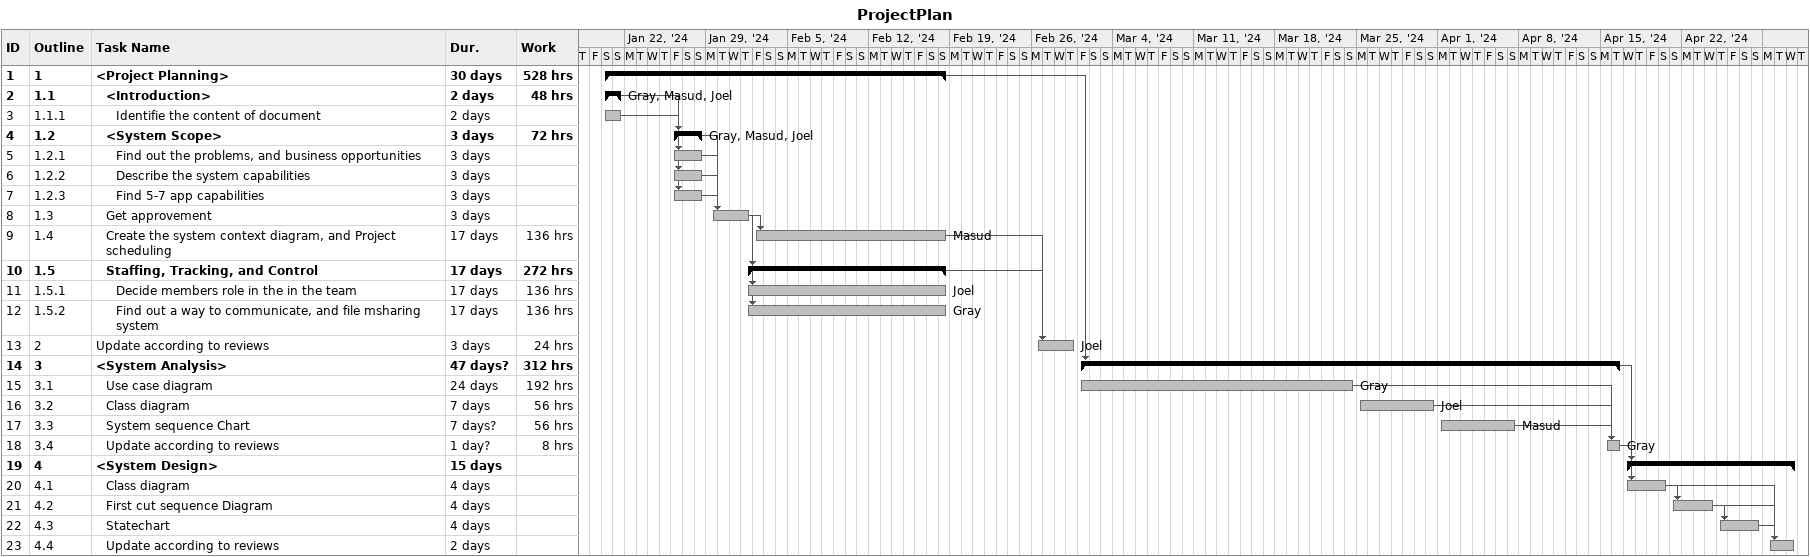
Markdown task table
ProjectPlan

| ID | WBS | Task | Duration | Start | Finish | Predecessors | Resources | Work (h) |
|---|---|---|---|---|---|---|---|---|
| 1 | 1 | **<Project Planning>** | 30d | 2024-01-20 | 2024-02-18 |  |  | 528 |
| 2 | 1.1 | **<Introduction>** | 2d | 2024-01-20 | 2024-01-21 |  | Gray, Masud, Joel | 48 |
| 3 | 1.1.1 | Identifie the content of document | 2d | 2024-01-20 | 2024-01-21 |  |  |  |
| 4 | 1.2 | **<System Scope>** | 3d | 2024-01-26 | 2024-01-28 | 2 | Gray, Masud, Joel | 72 |
| 5 | 1.2.1 | Find out the problems, and business opportunities | 3d | 2024-01-26 | 2024-01-28 | 3 |  |  |
| 6 | 1.2.2 | Describe the system capabilities | 3d | 2024-01-26 | 2024-01-28 | 3 |  |  |
| 7 | 1.2.3 | Find 5-7 app capabilities | 3d | 2024-01-26 | 2024-01-28 | 3 |  |  |
| 8 | 1.3 | Get approvement | 3d | 2024-01-29 | 2024-02-01 | 5, 6, 7, 4 |  |  |
| 9 | 1.4 | Create the system context diagram, and Project scheduling | 17d | 2024-02-02 | 2024-02-18 | 8 | Masud | 136 |
| 10 | 1.5 | **Staffing, Tracking, and Control** | 17d | 2024-02-01 | 2024-02-18 | 8 |  | 272 |
| 11 | 1.5.1 | Decide members role in the in the team | 17d | 2024-02-01 | 2024-02-18 | 8 | Joel | 136 |
| 12 | 1.5.2 | Find out a way to communicate, and file msharing system | 17d | 2024-02-01 | 2024-02-18 | 8 | Gray | 136 |
| 13 | 2 | Update according to reviews | 3d | 2024-02-26 | 2024-02-29 | 9, 10 | Joel | 24 |
| 14 | 3 | **<System Analysis>** | 47d? | 2024-03-01 | 2024-04-16 | 1 |  | 312 |
| 15 | 3.1 | Use case diagram | 24d | 2024-03-01 | 2024-03-24 |  | Gray | 192 |
| 16 | 3.2 | Class diagram | 7d | 2024-03-25 | 2024-03-31 |  | Joel | 56 |
| 17 | 3.3 | System sequence Chart | 7d? | 2024-04-01 | 2024-04-07 |  | Masud | 56 |
| 18 | 3.4 | Update according to reviews | 1d? | 2024-04-15 | 2024-04-16 | 15, 16, 17 | Gray | 8 |
| 19 | 4 | **<System Design>** | 15d | 2024-04-17 | 2024-05-01 | 14 |  |  |
| 20 | 4.1 | Class diagram | 4d | 2024-04-17 | 2024-04-20 | 18 |  |  |
| 21 | 4.2 | First cut sequence Diagram | 4d | 2024-04-21 | 2024-04-24 | 20 |  |  |
| 22 | 4.3 | Statechart | 4d | 2024-04-25 | 2024-04-28 | 21 |  |  |
| 23 | 4.4 | Update according to reviews | 2d | 2024-04-29 | 2024-05-01 | 20, 21, 22 |  |  |
